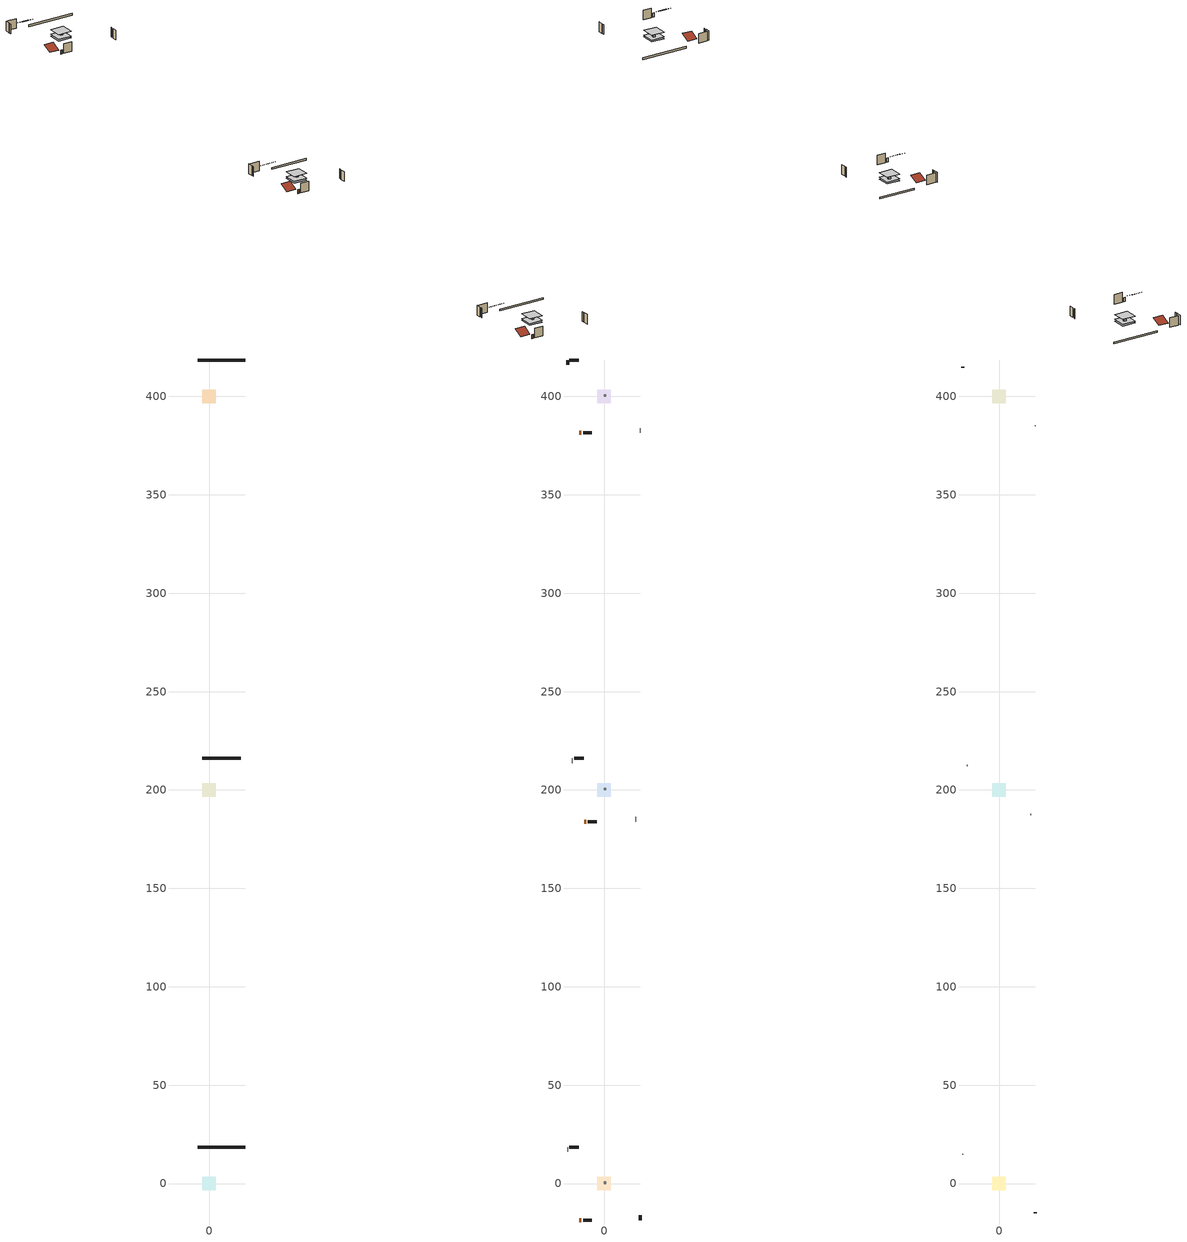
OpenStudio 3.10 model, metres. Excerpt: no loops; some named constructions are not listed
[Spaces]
unit1_crawlspace___unvented_1
 floor foundation (unit1_Slab1_construction): -3.44,-3.44 -3.44,3.44 3.44,3.44 3.44,-3.44 z-0.91
 wall foundation (unit1_FoundationWall1_construction): 18.55,18.55 -5.76,18.55 z-0.91:0
unit2_crawlspace___unvented_1
 floor foundation (unit2_Slab1_2_construction): -3.44,196.56 -3.44,203.44 3.44,203.44 3.44,196.56 z-0.91
 wall foundation (unit2_FoundationWall1_2_construction): 16.12,216.12 -3.33,216.12 z-0.91:0
unit3_crawlspace___unvented_1
 floor foundation (unit3_Slab1_3_construction): -3.44,396.56 -3.44,403.44 3.44,403.44 3.44,396.56 z-0.91
 wall foundation (unit3_FoundationWall1_3_construction): 18.55,418.55 -5.76,418.55 z-0.91:0
unit1_central_ac_and_furnace_airloop_ret_air_space
 floor adiabatic (unit1_AdiabaticConst): 0,0 0,1 1,1 1,0 z0
 wall adiabatic (unit1_AdiabaticConst): 0,0 1,0 1,1 0,1 0,0 z0:1
 ceiling adiabatic (unit1_AdiabaticConst): 1,0 1,1 0,1 0,0 z1
unit1_conditioned_space_1
 floor adiabatic (unit1_AdiabaticFloorConstruction): -3.44,-3.44 -3.44,3.44 3.44,3.44 3.44,-3.44 z2.44
 floor to unit1_crawlspace___unvented_1 (unit1_Floor1_construction): -3.44,-3.44 -3.44,3.44 3.44,3.44 3.44,-3.44 z0
 wall outside (unit1_AdiabaticWallConstruction): -12.48,-18.55 -11.57,-18.55 z0:2.03
 wall outside (unit1_Wall3_construction): -10.64,-18.55 -6.16,-18.55 z0:4.88
 wall outside (unit1_Wall2_construction): 18.55,-18.55 18.55,-16.12 z0:4.88
 wall outside (unit1_Wall1_construction): -12.76,18.55 -17.62,18.55 z0:4.88
 wall adiabatic (unit1_Wall4_construction): -18.55,18.55 -18.55,16.12 z0:4.88
 door (unit1_Door): -12.48,-18.55 -11.57,-18.55 z0:2.03
 ceiling adiabatic (unit1_AdiabaticFloorConstruction): 3.44,-3.44 3.44,3.44 -3.44,3.44 -3.44,-3.44 z2.44
unit2_central_ac_and_furnace_airloop_ret_air_space
 floor adiabatic (unit2_AdiabaticConst): 0,200 0,201 1,201 1,200 z0
 wall adiabatic (unit2_AdiabaticConst): 0,200 1,200 1,201 0,201 0,200 z0:1
 ceiling adiabatic (unit2_AdiabaticConst): 1,200 1,201 0,201 0,200 z1
unit2_conditioned_space_1
 floor adiabatic (unit2_AdiabaticFloorConstruction): -3.44,196.56 -3.44,203.44 3.44,203.44 3.44,196.56 z2.44
 floor to unit2_crawlspace___unvented_1 (unit2_Floor1_2_construction): -3.44,196.56 -3.44,203.44 3.44,203.44 3.44,196.56 z0
 wall outside (unit2_AdiabaticWallConstruction): -10.05,183.88 -9.13,183.88 z0:2.03
 wall outside (unit2_Wall3_2_construction): -8.2,183.88 -3.72,183.88 z0:4.88
 wall outside (unit2_Wall1_2_construction): -10.33,216.12 -15.19,216.12 z0:4.88
 wall adiabatic (unit2_Wall4_2_construction): -16.12,216.12 -16.12,213.69 z0:4.88
 wall adiabatic (unit2_Wall2_2_construction): 16.12,183.88 16.12,186.31 z0:4.88
 door (unit2_Door): -10.05,183.88 -9.13,183.88 z0:2.03
 ceiling adiabatic (unit2_AdiabaticFloorConstruction): 3.44,196.56 3.44,203.44 -3.44,203.44 -3.44,196.56 z2.44
unit3_central_ac_and_furnace_airloop_ret_air_space
 floor adiabatic (unit3_AdiabaticConst): 0,400 0,401 1,401 1,400 z0
 wall adiabatic (unit3_AdiabaticConst): 0,400 1,400 1,401 0,401 0,400 z0:1
 ceiling adiabatic (unit3_AdiabaticConst): 1,400 1,401 0,401 0,400 z1
unit3_conditioned_space_1
 floor adiabatic (unit3_AdiabaticFloorConstruction): -3.44,396.56 -3.44,403.44 3.44,403.44 3.44,396.56 z2.44
 floor to unit3_crawlspace___unvented_1 (unit3_Floor1_3_construction): -3.44,396.56 -3.44,403.44 3.44,403.44 3.44,396.56 z0
 wall outside (unit3_AdiabaticWallConstruction): -12.48,381.45 -11.57,381.45 z0:2.03
 wall outside (unit3_Wall4_3_construction): -18.55,418.55 -18.55,416.12 z0:4.88
 wall outside (unit3_Wall3_3_construction): -10.64,381.45 -6.16,381.45 z0:4.88
 wall outside (unit3_Wall1_3_construction): -12.76,418.55 -17.62,418.55 z0:4.88
 wall adiabatic (unit3_Wall2_3_construction): 18.55,381.45 18.55,383.88 z0:4.88
 door (unit3_Door): -12.48,381.45 -11.57,381.45 z0:2.03
 ceiling adiabatic (unit3_AdiabaticFloorConstruction): 3.44,396.56 3.44,403.44 -3.44,403.44 -3.44,396.56 z2.44
unit1_attic___vented_1
 floor to unit1_conditioned_space_1 (unit1_Floor2_construction_Reversed): -3.44,-3.44 -3.44,3.44 3.44,3.44 3.44,-3.44 z2.44
 wall outside (unit1_Wall6_construction): 18.55,-15.19 18.55,-14.59 z0:4.88
 wall adiabatic (unit1_Wall5_construction): -18.55,15.19 -18.55,14.59 z0:4.88
 roof outside (unit1_Roof2_construction): -13.41,-18.55,2.44 -13.41,-13.95,4.74 -18.55,-13.95,4.74 -18.55,-18.55,2.44
 roof outside (unit1_Roof1_construction): -11.83,18.55,2.44 -11.83,13.95,4.74 -6.69,13.95,4.74 -6.69,18.55,2.44
unit2_attic___vented_1
 floor to unit2_conditioned_space_1 (unit2_Floor2_2_construction_Reversed): -3.44,196.56 -3.44,203.44 3.44,203.44 3.44,196.56 z2.44
 wall adiabatic (unit2_Wall6_2_construction): 16.12,187.24 16.12,187.85 z0:4.88
 wall adiabatic (unit2_Wall5_2_construction): -16.12,212.76 -16.12,212.15 z0:4.88
 roof outside (unit2_Roof2_2_construction): -10.98,183.88,2.44 -10.98,188.48,4.74 -16.12,188.48,4.74 -16.12,183.88,2.44
 roof outside (unit2_Roof1_2_construction): -9.4,216.12,2.44 -9.4,211.52,4.74 -4.26,211.52,4.74 -4.26,216.12,2.44
unit3_attic___vented_1
 floor to unit3_conditioned_space_1 (unit3_Floor2_3_construction_Reversed): -3.44,396.56 -3.44,403.44 3.44,403.44 3.44,396.56 z2.44
 wall outside (unit3_Wall5_3_construction): -18.55,415.19 -18.55,414.59 z0:4.88
 wall adiabatic (unit3_Wall6_3_construction): 18.55,384.81 18.55,385.41 z0:4.88
 roof outside (unit3_Roof2_3_construction): -13.41,381.45,2.44 -13.41,386.05,4.74 -18.55,386.05,4.74 -18.55,381.45,2.44
 roof outside (unit3_Roof1_3_construction): -11.83,418.55,2.44 -11.83,413.95,4.74 -6.69,413.95,4.74 -6.69,418.55,2.44
[Schedule:Day]
unit1_mech_vent_bath_fan_0_schedule_day; unit2_mech_vent_bath_fan_0_schedule_day; unit3_mech_vent_bath_fan_0_schedule_day: 7, 0, 0, 8, 0, 1, 24, 0, 0
unit1_mech_vent_bath_fan_0_schedule_default_day; unit1_mech_vent_range_fan_0_schedule_default_day; unit1_natural_vent_schedule_default_day; unit1_cooling_season_schedule_day_2; unit1_cooling_season_schedule_day; unit1_cooling_season_schedule_default_day; unit1_general_water_use_schedule_default_day; unit1_exterior_lighting_schedule_default_day; unit1_cooling_setpoint_default_day; unit1_heating_setpoint_default_day; unit2_mech_vent_bath_fan_0_schedule_default_day; unit2_mech_vent_range_fan_0_schedule_default_day; unit2_natural_vent_schedule_default_day; unit2_cooling_season_schedule_day_2; unit2_cooling_season_schedule_day; unit2_cooling_season_schedule_default_day; unit2_general_water_use_schedule_default_day; unit2_exterior_lighting_schedule_default_day; unit2_cooling_setpoint_default_day; unit2_heating_setpoint_default_day; unit3_mech_vent_bath_fan_0_schedule_default_day; unit3_mech_vent_range_fan_0_schedule_default_day; unit3_natural_vent_schedule_default_day; unit3_cooling_season_schedule_day_2; unit3_cooling_season_schedule_day; unit3_cooling_season_schedule_default_day; unit3_general_water_use_schedule_default_day; unit3_exterior_lighting_schedule_default_day; unit3_cooling_setpoint_default_day; unit3_heating_setpoint_default_day: 24, 0, 0
unit1_mech_vent_range_fan_0_schedule_day; unit2_mech_vent_range_fan_0_schedule_day; unit3_mech_vent_range_fan_0_schedule_day: 18, 0, 0, 19, 0, 1, 24, 0, 0
unit1_natural_vent_schedule_day; unit1_cooling_season_schedule_day_1; unit2_natural_vent_schedule_day; unit2_cooling_season_schedule_day_1; unit3_natural_vent_schedule_day; unit3_cooling_season_schedule_day_1: 24, 0, 1
unit1_general_water_use_schedule_day; unit2_general_water_use_schedule_day; unit3_general_water_use_schedule_day: 1, 0, 0.315068, 3, 0, 0.287671, 4, 0, 0.342466, 5, 0, 0.369863, 6, 0, 0.520548, 7, 0, 0.60274, 8, 0, 0.534247, 10, 0, 0.506849, 11, 0, 0.465753, 14, 0, 0.479452, 15, 0, 0.534247, 16, 0, 0.589041, 17, 0, 0.69863, 18, 0, 0.876712, 19, 0, 0.890411, 20, 0, 0.986301, 21, 0, 1, 22, 0, 0.863014, 23, 0, 0.616438, 24, 0, 0.465753
unit1_exterior_lighting_schedule_day_11; unit2_exterior_lighting_schedule_day_11; unit3_exterior_lighting_schedule_day_11: 1, 0, 0.571429, 3, 0, 0.528571, 5, 0, 0.5, 6, 0, 0.557143, 7, 0, 0.628571, 8, 0, 0.585714, 9, 0, 0.442857, 10, 0, 0.357143, 12, 0, 0.342857, 13, 0, 0.357143, 14, 0, 0.4, 15, 0, 0.428571, 16, 0, 0.5, 17, 0, 0.628571, 18, 0, 0.8, 19, 0, 0.914286, 20, 0, 0.971429, 21, 0, 1, 22, 0, 0.928571, 23, 0, 0.8, 24, 0, 0.671429
unit1_exterior_lighting_schedule_day_10; unit2_exterior_lighting_schedule_day_10; unit3_exterior_lighting_schedule_day_10: 1, 0, 0.552381, 3, 0, 0.510952, 5, 0, 0.483333, 6, 0, 0.538571, 7, 0, 0.607619, 8, 0, 0.56619, 9, 0, 0.428095, 10, 0, 0.345238, 12, 0, 0.331429, 13, 0, 0.345238, 14, 0, 0.386667, 15, 0, 0.414286, 16, 0, 0.483333, 17, 0, 0.607619, 18, 0, 0.773333, 19, 0, 0.88381, 20, 0, 0.939048, 21, 0, 0.966667, 22, 0, 0.897619, 23, 0, 0.773333, 24, 0, 0.649048
unit1_exterior_lighting_schedule_day_9; unit2_exterior_lighting_schedule_day_9; unit3_exterior_lighting_schedule_day_9: 1, 0, 0.509524, 3, 0, 0.47131, 5, 0, 0.445833, 6, 0, 0.496786, 7, 0, 0.560476, 8, 0, 0.522262, 9, 0, 0.394881, 10, 0, 0.318452, 12, 0, 0.305714, 13, 0, 0.318452, 14, 0, 0.356667, 15, 0, 0.382143, 16, 0, 0.445833, 17, 0, 0.560476, 18, 0, 0.713333, 19, 0, 0.815238, 20, 0, 0.86619, 21, 0, 0.891667, 22, 0, 0.827976, 23, 0, 0.713333, 24, 0, 0.59869
unit1_exterior_lighting_schedule_day_8; unit2_exterior_lighting_schedule_day_8; unit3_exterior_lighting_schedule_day_8: 1, 0, 0.466667, 3, 0, 0.431667, 5, 0, 0.408333, 6, 0, 0.455, 7, 0, 0.513333, 8, 0, 0.478333, 9, 0, 0.361667, 10, 0, 0.291667, 12, 0, 0.28, 13, 0, 0.291667, 14, 0, 0.326667, 15, 0, 0.35, 16, 0, 0.408333, 17, 0, 0.513333, 18, 0, 0.653333, 19, 0, 0.746667, 20, 0, 0.793333, 21, 0, 0.816667, 22, 0, 0.758333, 23, 0, 0.653333, 24, 0, 0.548333
unit1_exterior_lighting_schedule_day_7; unit2_exterior_lighting_schedule_day_7; unit3_exterior_lighting_schedule_day_7: 1, 0, 0.419048, 3, 0, 0.387619, 5, 0, 0.366667, 6, 0, 0.408571, 7, 0, 0.460952, 8, 0, 0.429524, 9, 0, 0.324762, 10, 0, 0.261905, 12, 0, 0.251429, 13, 0, 0.261905, 14, 0, 0.293333, 15, 0, 0.314286, 16, 0, 0.366667, 17, 0, 0.460952, 18, 0, 0.586667, 19, 0, 0.670476, 20, 0, 0.712381, 21, 0, 0.733333, 22, 0, 0.680952, 23, 0, 0.586667, 24, 0, 0.492381
unit1_exterior_lighting_schedule_day_6; unit2_exterior_lighting_schedule_day_6; unit3_exterior_lighting_schedule_day_6: 1, 0, 0.390476, 3, 0, 0.36119, 5, 0, 0.341667, 6, 0, 0.380714, 7, 0, 0.429524, 8, 0, 0.400238, 9, 0, 0.302619, 10, 0, 0.244048, 12, 0, 0.234286, 13, 0, 0.244048, 14, 0, 0.273333, 15, 0, 0.292857, 16, 0, 0.341667, 17, 0, 0.429524, 18, 0, 0.546667, 19, 0, 0.624762, 20, 0, 0.66381, 21, 0, 0.683333, 22, 0, 0.634524, 23, 0, 0.546667, 24, 0, 0.45881
unit1_exterior_lighting_schedule_day_5; unit2_exterior_lighting_schedule_day_5; unit3_exterior_lighting_schedule_day_5: 1, 0, 0.380952, 3, 0, 0.352381, 5, 0, 0.333333, 6, 0, 0.371429, 7, 0, 0.419048, 8, 0, 0.390476, 9, 0, 0.295238, 10, 0, 0.238095, 12, 0, 0.228571, 13, 0, 0.238095, 14, 0, 0.266667, 15, 0, 0.285714, 16, 0, 0.333333, 17, 0, 0.419048, 18, 0, 0.533333, 19, 0, 0.609524, 20, 0, 0.647619, 21, 0, 0.666667, 22, 0, 0.619048, 23, 0, 0.533333, 24, 0, 0.447619
unit1_exterior_lighting_schedule_day_4; unit2_exterior_lighting_schedule_day_4; unit3_exterior_lighting_schedule_day_4: 1, 0, 0.4, 3, 0, 0.37, 5, 0, 0.35, 6, 0, 0.39, 7, 0, 0.44, 8, 0, 0.41, 9, 0, 0.31, 10, 0, 0.25, 12, 0, 0.24, 13, 0, 0.25, 14, 0, 0.28, 15, 0, 0.3, 16, 0, 0.35, 17, 0, 0.44, 18, 0, 0.56, 19, 0, 0.64, 20, 0, 0.68, 21, 0, 0.7, 22, 0, 0.65, 23, 0, 0.56, 24, 0, 0.47
unit1_exterior_lighting_schedule_day_3; unit2_exterior_lighting_schedule_day_3; unit3_exterior_lighting_schedule_day_3: 1, 0, 0.442857, 3, 0, 0.409643, 5, 0, 0.3875, 6, 0, 0.431786, 7, 0, 0.487143, 8, 0, 0.453929, 9, 0, 0.343214, 10, 0, 0.276786, 12, 0, 0.265714, 13, 0, 0.276786, 14, 0, 0.31, 15, 0, 0.332143, 16, 0, 0.3875, 17, 0, 0.487143, 18, 0, 0.62, 19, 0, 0.708571, 20, 0, 0.752857, 21, 0, 0.775, 22, 0, 0.719643, 23, 0, 0.62, 24, 0, 0.520357
unit1_exterior_lighting_schedule_day_2; unit2_exterior_lighting_schedule_day_2; unit3_exterior_lighting_schedule_day_2: 1, 0, 0.485714, 3, 0, 0.449286, 5, 0, 0.425, 6, 0, 0.473571, 7, 0, 0.534286, 8, 0, 0.497857, 9, 0, 0.376429, 10, 0, 0.303571, 12, 0, 0.291429, 13, 0, 0.303571, 14, 0, 0.34, 15, 0, 0.364286, 16, 0, 0.425, 17, 0, 0.534286, 18, 0, 0.68, 19, 0, 0.777143, 20, 0, 0.825714, 21, 0, 0.85, 22, 0, 0.789286, 23, 0, 0.68, 24, 0, 0.570714
unit1_exterior_lighting_schedule_day_1; unit2_exterior_lighting_schedule_day_1; unit3_exterior_lighting_schedule_day_1: 1, 0, 0.528571, 3, 0, 0.488929, 5, 0, 0.4625, 6, 0, 0.515357, 7, 0, 0.581429, 8, 0, 0.541786, 9, 0, 0.409643, 10, 0, 0.330357, 12, 0, 0.317143, 13, 0, 0.330357, 14, 0, 0.37, 15, 0, 0.396429, 16, 0, 0.4625, 17, 0, 0.581429, 18, 0, 0.74, 19, 0, 0.845714, 20, 0, 0.898571, 21, 0, 0.925, 22, 0, 0.858929, 23, 0, 0.74, 24, 0, 0.621071
unit1_exterior_lighting_schedule_day; unit2_exterior_lighting_schedule_day; unit3_exterior_lighting_schedule_day: 1, 0, 0.566667, 3, 0, 0.524167, 5, 0, 0.495833, 6, 0, 0.5525, 7, 0, 0.623333, 8, 0, 0.580833, 9, 0, 0.439167, 10, 0, 0.354167, 12, 0, 0.34, 13, 0, 0.354167, 14, 0, 0.396667, 15, 0, 0.425, 16, 0, 0.495833, 17, 0, 0.623333, 18, 0, 0.793333, 19, 0, 0.906667, 20, 0, 0.963333, 21, 0, 0.991667, 22, 0, 0.920833, 23, 0, 0.793333, 24, 0, 0.665833
unit1_cooling_setpoint_day; unit2_cooling_setpoint_day; unit3_cooling_setpoint_day: 24, 0, 25.5556
unit1_heating_setpoint_day; unit2_heating_setpoint_day; unit3_heating_setpoint_day: 24, 0, 20
[Schedule:Rule] Apply Monday=Yes; Apply Wednesday=Yes; Apply Friday=Yes; Date Specification Type=DateRange; Start Day=1
Name | Schedule Ruleset | Rule Order | Day Schedule | Apply Sunday | Apply Tuesday | Apply Thursday | Apply Saturday | Start Month | End Month | End Day
unit1_mech_vent_bath_fan_0_schedule_allday_rule | unit1_mech_vent_bath_fan_0_schedule | 0 | unit1_mech_vent_bath_fan_0_schedule_day | Yes | Yes | Yes | Yes | 1 | 12 | 31
unit1_mech_vent_range_fan_0_schedule_allday_rule | unit1_mech_vent_range_fan_0_schedule | 0 | unit1_mech_vent_range_fan_0_schedule_day | Yes | Yes | Yes | Yes | 1 | 12 | 31
unit1_natural_vent_schedule_rule | unit1_natural_vent_schedule | 0 | unit1_natural_vent_schedule_day | No | No | No | No | 1 | 12 | 31
unit1_cooling_season_schedule_allday_rule_2 | unit1_cooling_season_schedule | 0 | unit1_cooling_season_schedule_day_2 | Yes | Yes | Yes | Yes | 10 | 12 | 31
unit1_cooling_season_schedule_allday_rule_1 | unit1_cooling_season_schedule | 1 | unit1_cooling_season_schedule_day_1 | Yes | Yes | Yes | Yes | 6 | 9 | 30
unit1_cooling_season_schedule_allday_rule | unit1_cooling_season_schedule | 2 | unit1_cooling_season_schedule_day | Yes | Yes | Yes | Yes | 1 | 5 | 31
unit1_general_water_use_schedule_allday_rule | unit1_general_water_use_schedule | 0 | unit1_general_water_use_schedule_day | Yes | Yes | Yes | Yes | 1 | 12 | 31
unit1_exterior_lighting_schedule_allday_rule_11 | unit1_exterior_lighting_schedule | 0 | unit1_exterior_lighting_schedule_day_11 | Yes | Yes | Yes | Yes | 12 | 12 | 31
unit1_exterior_lighting_schedule_allday_rule_10 | unit1_exterior_lighting_schedule | 1 | unit1_exterior_lighting_schedule_day_10 | Yes | Yes | Yes | Yes | 11 | 11 | 30
unit1_exterior_lighting_schedule_allday_rule_9 | unit1_exterior_lighting_schedule | 2 | unit1_exterior_lighting_schedule_day_9 | Yes | Yes | Yes | Yes | 10 | 10 | 31
unit1_exterior_lighting_schedule_allday_rule_8 | unit1_exterior_lighting_schedule | 3 | unit1_exterior_lighting_schedule_day_8 | Yes | Yes | Yes | Yes | 9 | 9 | 30
unit1_exterior_lighting_schedule_allday_rule_7 | unit1_exterior_lighting_schedule | 4 | unit1_exterior_lighting_schedule_day_7 | Yes | Yes | Yes | Yes | 8 | 8 | 31
unit1_exterior_lighting_schedule_allday_rule_6 | unit1_exterior_lighting_schedule | 5 | unit1_exterior_lighting_schedule_day_6 | Yes | Yes | Yes | Yes | 7 | 7 | 31
unit1_exterior_lighting_schedule_allday_rule_5 | unit1_exterior_lighting_schedule | 6 | unit1_exterior_lighting_schedule_day_5 | Yes | Yes | Yes | Yes | 6 | 6 | 30
unit1_exterior_lighting_schedule_allday_rule_4 | unit1_exterior_lighting_schedule | 7 | unit1_exterior_lighting_schedule_day_4 | Yes | Yes | Yes | Yes | 5 | 5 | 31
unit1_exterior_lighting_schedule_allday_rule_3 | unit1_exterior_lighting_schedule | 8 | unit1_exterior_lighting_schedule_day_3 | Yes | Yes | Yes | Yes | 4 | 4 | 30
unit1_exterior_lighting_schedule_allday_rule_2 | unit1_exterior_lighting_schedule | 9 | unit1_exterior_lighting_schedule_day_2 | Yes | Yes | Yes | Yes | 3 | 3 | 31
unit1_exterior_lighting_schedule_allday_rule_1 | unit1_exterior_lighting_schedule | 10 | unit1_exterior_lighting_schedule_day_1 | Yes | Yes | Yes | Yes | 2 | 2 | 28
unit1_exterior_lighting_schedule_allday_rule | unit1_exterior_lighting_schedule | 11 | unit1_exterior_lighting_schedule_day | Yes | Yes | Yes | Yes | 1 | 1 | 31
unit1_cooling_setpoint_allday_rule | unit1_cooling_setpoint | 0 | unit1_cooling_setpoint_day | Yes | Yes | Yes | Yes | 1 | 12 | 31
unit1_heating_setpoint_allday_rule | unit1_heating_setpoint | 0 | unit1_heating_setpoint_day | Yes | Yes | Yes | Yes | 1 | 12 | 31
unit2_mech_vent_bath_fan_0_schedule_allday_rule | unit2_mech_vent_bath_fan_0_schedule | 0 | unit2_mech_vent_bath_fan_0_schedule_day | Yes | Yes | Yes | Yes | 1 | 12 | 31
unit2_mech_vent_range_fan_0_schedule_allday_rule | unit2_mech_vent_range_fan_0_schedule | 0 | unit2_mech_vent_range_fan_0_schedule_day | Yes | Yes | Yes | Yes | 1 | 12 | 31
unit2_natural_vent_schedule_rule | unit2_natural_vent_schedule | 0 | unit2_natural_vent_schedule_day | No | No | No | No | 1 | 12 | 31
unit2_cooling_season_schedule_allday_rule_2 | unit2_cooling_season_schedule | 0 | unit2_cooling_season_schedule_day_2 | Yes | Yes | Yes | Yes | 10 | 12 | 31
unit2_cooling_season_schedule_allday_rule_1 | unit2_cooling_season_schedule | 1 | unit2_cooling_season_schedule_day_1 | Yes | Yes | Yes | Yes | 6 | 9 | 30
unit2_cooling_season_schedule_allday_rule | unit2_cooling_season_schedule | 2 | unit2_cooling_season_schedule_day | Yes | Yes | Yes | Yes | 1 | 5 | 31
unit2_general_water_use_schedule_allday_rule | unit2_general_water_use_schedule | 0 | unit2_general_water_use_schedule_day | Yes | Yes | Yes | Yes | 1 | 12 | 31
unit2_exterior_lighting_schedule_allday_rule_11 | unit2_exterior_lighting_schedule | 0 | unit2_exterior_lighting_schedule_day_11 | Yes | Yes | Yes | Yes | 12 | 12 | 31
unit2_exterior_lighting_schedule_allday_rule_10 | unit2_exterior_lighting_schedule | 1 | unit2_exterior_lighting_schedule_day_10 | Yes | Yes | Yes | Yes | 11 | 11 | 30
unit2_exterior_lighting_schedule_allday_rule_9 | unit2_exterior_lighting_schedule | 2 | unit2_exterior_lighting_schedule_day_9 | Yes | Yes | Yes | Yes | 10 | 10 | 31
unit2_exterior_lighting_schedule_allday_rule_8 | unit2_exterior_lighting_schedule | 3 | unit2_exterior_lighting_schedule_day_8 | Yes | Yes | Yes | Yes | 9 | 9 | 30
unit2_exterior_lighting_schedule_allday_rule_7 | unit2_exterior_lighting_schedule | 4 | unit2_exterior_lighting_schedule_day_7 | Yes | Yes | Yes | Yes | 8 | 8 | 31
unit2_exterior_lighting_schedule_allday_rule_6 | unit2_exterior_lighting_schedule | 5 | unit2_exterior_lighting_schedule_day_6 | Yes | Yes | Yes | Yes | 7 | 7 | 31
unit2_exterior_lighting_schedule_allday_rule_5 | unit2_exterior_lighting_schedule | 6 | unit2_exterior_lighting_schedule_day_5 | Yes | Yes | Yes | Yes | 6 | 6 | 30
unit2_exterior_lighting_schedule_allday_rule_4 | unit2_exterior_lighting_schedule | 7 | unit2_exterior_lighting_schedule_day_4 | Yes | Yes | Yes | Yes | 5 | 5 | 31
unit2_exterior_lighting_schedule_allday_rule_3 | unit2_exterior_lighting_schedule | 8 | unit2_exterior_lighting_schedule_day_3 | Yes | Yes | Yes | Yes | 4 | 4 | 30
unit2_exterior_lighting_schedule_allday_rule_2 | unit2_exterior_lighting_schedule | 9 | unit2_exterior_lighting_schedule_day_2 | Yes | Yes | Yes | Yes | 3 | 3 | 31
unit2_exterior_lighting_schedule_allday_rule_1 | unit2_exterior_lighting_schedule | 10 | unit2_exterior_lighting_schedule_day_1 | Yes | Yes | Yes | Yes | 2 | 2 | 28
unit2_exterior_lighting_schedule_allday_rule | unit2_exterior_lighting_schedule | 11 | unit2_exterior_lighting_schedule_day | Yes | Yes | Yes | Yes | 1 | 1 | 31
unit2_cooling_setpoint_allday_rule | unit2_cooling_setpoint | 0 | unit2_cooling_setpoint_day | Yes | Yes | Yes | Yes | 1 | 12 | 31
unit2_heating_setpoint_allday_rule | unit2_heating_setpoint | 0 | unit2_heating_setpoint_day | Yes | Yes | Yes | Yes | 1 | 12 | 31
unit3_mech_vent_bath_fan_0_schedule_allday_rule | unit3_mech_vent_bath_fan_0_schedule | 0 | unit3_mech_vent_bath_fan_0_schedule_day | Yes | Yes | Yes | Yes | 1 | 12 | 31
unit3_mech_vent_range_fan_0_schedule_allday_rule | unit3_mech_vent_range_fan_0_schedule | 0 | unit3_mech_vent_range_fan_0_schedule_day | Yes | Yes | Yes | Yes | 1 | 12 | 31
unit3_natural_vent_schedule_rule | unit3_natural_vent_schedule | 0 | unit3_natural_vent_schedule_day | No | No | No | No | 1 | 12 | 31
unit3_cooling_season_schedule_allday_rule_2 | unit3_cooling_season_schedule | 0 | unit3_cooling_season_schedule_day_2 | Yes | Yes | Yes | Yes | 10 | 12 | 31
unit3_cooling_season_schedule_allday_rule_1 | unit3_cooling_season_schedule | 1 | unit3_cooling_season_schedule_day_1 | Yes | Yes | Yes | Yes | 6 | 9 | 30
unit3_cooling_season_schedule_allday_rule | unit3_cooling_season_schedule | 2 | unit3_cooling_season_schedule_day | Yes | Yes | Yes | Yes | 1 | 5 | 31
unit3_general_water_use_schedule_allday_rule | unit3_general_water_use_schedule | 0 | unit3_general_water_use_schedule_day | Yes | Yes | Yes | Yes | 1 | 12 | 31
unit3_exterior_lighting_schedule_allday_rule_11 | unit3_exterior_lighting_schedule | 0 | unit3_exterior_lighting_schedule_day_11 | Yes | Yes | Yes | Yes | 12 | 12 | 31
unit3_exterior_lighting_schedule_allday_rule_10 | unit3_exterior_lighting_schedule | 1 | unit3_exterior_lighting_schedule_day_10 | Yes | Yes | Yes | Yes | 11 | 11 | 30
unit3_exterior_lighting_schedule_allday_rule_9 | unit3_exterior_lighting_schedule | 2 | unit3_exterior_lighting_schedule_day_9 | Yes | Yes | Yes | Yes | 10 | 10 | 31
unit3_exterior_lighting_schedule_allday_rule_8 | unit3_exterior_lighting_schedule | 3 | unit3_exterior_lighting_schedule_day_8 | Yes | Yes | Yes | Yes | 9 | 9 | 30
unit3_exterior_lighting_schedule_allday_rule_7 | unit3_exterior_lighting_schedule | 4 | unit3_exterior_lighting_schedule_day_7 | Yes | Yes | Yes | Yes | 8 | 8 | 31
unit3_exterior_lighting_schedule_allday_rule_6 | unit3_exterior_lighting_schedule | 5 | unit3_exterior_lighting_schedule_day_6 | Yes | Yes | Yes | Yes | 7 | 7 | 31
unit3_exterior_lighting_schedule_allday_rule_5 | unit3_exterior_lighting_schedule | 6 | unit3_exterior_lighting_schedule_day_5 | Yes | Yes | Yes | Yes | 6 | 6 | 30
unit3_exterior_lighting_schedule_allday_rule_4 | unit3_exterior_lighting_schedule | 7 | unit3_exterior_lighting_schedule_day_4 | Yes | Yes | Yes | Yes | 5 | 5 | 31
unit3_exterior_lighting_schedule_allday_rule_3 | unit3_exterior_lighting_schedule | 8 | unit3_exterior_lighting_schedule_day_3 | Yes | Yes | Yes | Yes | 4 | 4 | 30
unit3_exterior_lighting_schedule_allday_rule_2 | unit3_exterior_lighting_schedule | 9 | unit3_exterior_lighting_schedule_day_2 | Yes | Yes | Yes | Yes | 3 | 3 | 31
unit3_exterior_lighting_schedule_allday_rule_1 | unit3_exterior_lighting_schedule | 10 | unit3_exterior_lighting_schedule_day_1 | Yes | Yes | Yes | Yes | 2 | 2 | 28
unit3_exterior_lighting_schedule_allday_rule | unit3_exterior_lighting_schedule | 11 | unit3_exterior_lighting_schedule_day | Yes | Yes | Yes | Yes | 1 | 1 | 31
unit3_cooling_setpoint_allday_rule | unit3_cooling_setpoint | 0 | unit3_cooling_setpoint_day | Yes | Yes | Yes | Yes | 1 | 12 | 31
unit3_heating_setpoint_allday_rule | unit3_heating_setpoint | 0 | unit3_heating_setpoint_day | Yes | Yes | Yes | Yes | 1 | 12 | 31
[Schedule:Ruleset]
Name | Default Day Schedule
unit1_mech_vent_bath_fan_0_schedule | unit1_mech_vent_bath_fan_0_schedule_default_day
unit1_mech_vent_range_fan_0_schedule | unit1_mech_vent_range_fan_0_schedule_default_day
unit1_natural_vent_schedule | unit1_natural_vent_schedule_default_day
unit1_cooling_season_schedule | unit1_cooling_season_schedule_default_day
unit1_general_water_use_schedule | unit1_general_water_use_schedule_default_day
unit1_exterior_lighting_schedule | unit1_exterior_lighting_schedule_default_day
unit1_cooling_setpoint | unit1_cooling_setpoint_default_day
unit1_heating_setpoint | unit1_heating_setpoint_default_day
unit2_mech_vent_bath_fan_0_schedule | unit2_mech_vent_bath_fan_0_schedule_default_day
unit2_mech_vent_range_fan_0_schedule | unit2_mech_vent_range_fan_0_schedule_default_day
unit2_natural_vent_schedule | unit2_natural_vent_schedule_default_day
unit2_cooling_season_schedule | unit2_cooling_season_schedule_default_day
unit2_general_water_use_schedule | unit2_general_water_use_schedule_default_day
unit2_exterior_lighting_schedule | unit2_exterior_lighting_schedule_default_day
unit2_cooling_setpoint | unit2_cooling_setpoint_default_day
unit2_heating_setpoint | unit2_heating_setpoint_default_day
unit3_mech_vent_bath_fan_0_schedule | unit3_mech_vent_bath_fan_0_schedule_default_day
unit3_mech_vent_range_fan_0_schedule | unit3_mech_vent_range_fan_0_schedule_default_day
unit3_natural_vent_schedule | unit3_natural_vent_schedule_default_day
unit3_cooling_season_schedule | unit3_cooling_season_schedule_default_day
unit3_general_water_use_schedule | unit3_general_water_use_schedule_default_day
unit3_exterior_lighting_schedule | unit3_exterior_lighting_schedule_default_day
unit3_cooling_setpoint | unit3_cooling_setpoint_default_day
unit3_heating_setpoint | unit3_heating_setpoint_default_day
[Schedule:File] Rows to Skip at Top=1; Number of Hours of Data=8760; Interpolate to Timestep=Yes; Minutes per Item=60; Translate File With Relative Path=Yes
Name | External File | Column Number
unit1_hot_water_dishwasher | unit1_External_File_1 | 6
unit1_hot_water_clothes_washer | unit1_External_File_1 | 8
unit1_hot_water_fixtures | unit1_External_File_1 | 12
unit2_hot_water_dishwasher | unit2_External_File_1 | 6
unit2_hot_water_clothes_washer | unit2_External_File_1 | 8
unit2_hot_water_fixtures | unit2_External_File_1 | 12
unit3_hot_water_dishwasher | unit3_External_File_1 | 6
unit3_hot_water_clothes_washer | unit3_External_File_1 | 8
unit3_hot_water_fixtures | unit3_External_File_1 | 12
